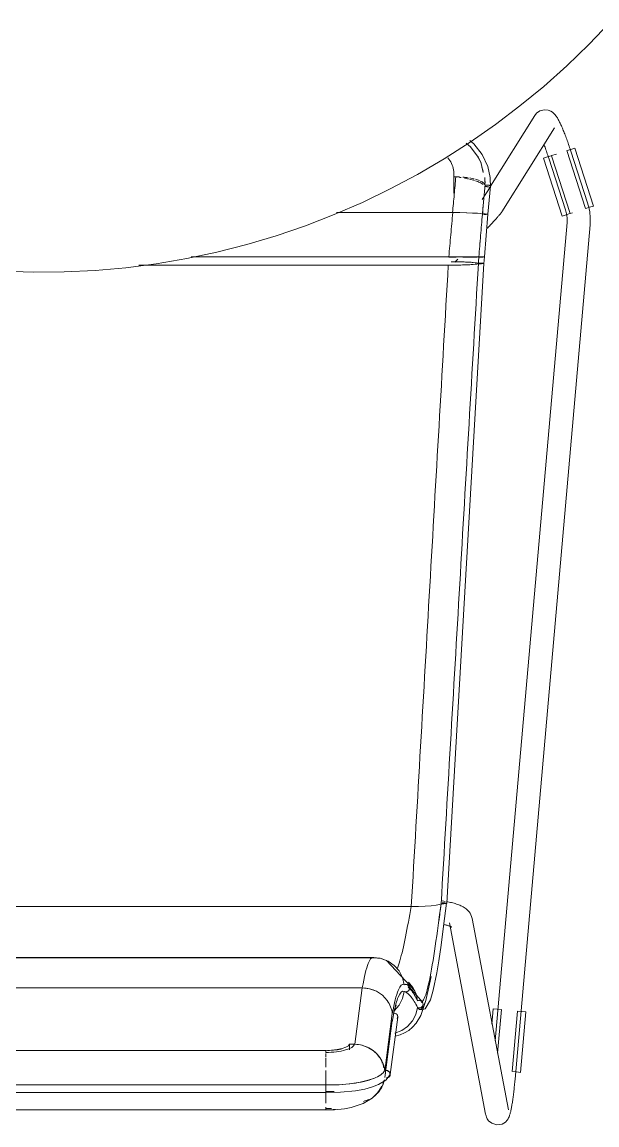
# Model space of a CAD drawing. Header units: millimetres. Extents: x 155927 to 326028, y -36033 to 97293.
# Drawn here: x 220565 to 220863, y 11463 to 12035 of the extents above; entities that cross this region are included whole.
import ezdxf

# ---------------------------------------------------------------- set-up
doc = ezdxf.new("R2010")
doc.units = ezdxf.units.MM
doc.header["$MEASUREMENT"] = 0
doc.layers.add('I-FURN', color=8, linetype='CONTINUOUS', lineweight=9)

msp = doc.modelspace()

# ---------------------------------------------------------------- linework, layer by layer
at = {"layer": 'I-FURN'}
for p, q in [((220859.2, 12023.39), (220870.24, 12034.97)), ((220847.7, 12012.26), (220859.2, 12023.39)), ((220835.77, 12001.61), (220847.7, 12012.26)), ((220823.42, 11991.43), (220835.77, 12001.61)), ((220810.68, 11981.76), (220823.42, 11991.43)), ((220831.17, 11986.53), (220808.14, 11949.76)), ((220832.07, 11987.65), (220831.17, 11986.53)), ((220832.07, 11987.65), (220833.8, 11988.88)), ((220833.8, 11988.88), (220836.03, 11989.46)), ((220836.03, 11989.46), (220838, 11989.29)), ((220838, 11989.29), (220839.38, 11988.77)), ((220839.38, 11988.77), (220840.29, 11988.2)), ((220840.29, 11988.2), (220840.92, 11987.68)), ((220840.92, 11987.68), (220841.39, 11987.22)), ((220841.39, 11987.22), (220841.76, 11986.79)), ((220841.76, 11986.79), (220842.07, 11986.39)), ((220842.07, 11986.39), (220842.35, 11986)), ((220842.35, 11986), (220842.6, 11985.61)), ((220842.6, 11985.61), (220842.84, 11985.22)), ((220797.56, 11972.6), (220810.68, 11981.76)), ((220814.04, 11936.57), (220841.34, 11980.16)), ((220842.84, 11985.22), (220843.08, 11984.82)), ((220843.08, 11984.82), (220843.31, 11984.41)), ((220843.31, 11984.41), (220843.54, 11983.98)), ((220843.54, 11983.98), (220843.77, 11983.54)), ((220843.77, 11983.54), (220844, 11983.09)), ((220844, 11983.09), (220844.23, 11982.61)), ((220844.23, 11982.61), (220844.46, 11982.12)), ((220844.46, 11982.12), (220844.7, 11981.61)), ((220844.7, 11981.61), (220844.93, 11981.08)), ((220844.93, 11981.08), (220845.17, 11980.54)), ((220845.17, 11980.54), (220845.42, 11979.98)), ((220845.42, 11979.98), (220845.66, 11979.4)), ((220845.66, 11979.4), (220845.91, 11978.8)), ((220845.91, 11978.8), (220846.16, 11978.19)), ((220846.16, 11978.19), (220846.41, 11977.57)), ((220846.41, 11977.57), (220846.66, 11976.93)), ((220846.66, 11976.93), (220846.91, 11976.27)), ((220846.91, 11976.27), (220847.17, 11975.61)), ((220847.17, 11975.61), (220847.42, 11974.93)), ((220847.42, 11974.93), (220847.68, 11974.24)), ((220847.68, 11974.24), (220847.93, 11973.54)), ((220784.08, 11963.98), (220797.56, 11972.6)), ((220795.47, 11972.15), (220797.81, 11970.19)), ((220797.49, 11973.5), (220799.55, 11971.86)), ((220797.81, 11970.19), (220801.31, 11965.62)), ((220799.55, 11971.86), (220803.88, 11966.33)), ((220835.98, 11971.27), (220836.21, 11970.65)), ((220836.21, 11970.65), (220836.45, 11970.01)), ((220836.45, 11970.01), (220836.68, 11969.37)), ((220836.68, 11969.37), (220836.92, 11968.71)), ((220836.92, 11968.71), (220837.15, 11968.04)), ((220847.93, 11973.54), (220848.19, 11972.84)), ((220847.93, 11968.29), (220849.9, 11968.93)), ((220848.19, 11972.84), (220848.44, 11972.12)), ((220848.44, 11972.12), (220848.69, 11971.4)), ((220848.69, 11971.4), (220848.94, 11970.67)), ((220848.94, 11970.67), (220849.19, 11969.94)), ((220849.19, 11969.94), (220849.44, 11969.2)), ((220849.44, 11969.2), (220849.68, 11968.46)), ((220849.68, 11968.46), (220849.83, 11968.01)), ((220849.9, 11968.93), (220851.86, 11969.56)), ((220851.86, 11969.56), (220861.54, 11939.55)), ((220770.27, 11955.9), (220784.08, 11963.98)), ((220801.31, 11965.62), (220803.22, 11961.93)), ((220803.88, 11966.33), (220806.79, 11960.01)), ((220835.7, 11964.35), (220837.65, 11964.98)), ((220835.7, 11964.35), (220845.39, 11934.34)), ((220837.15, 11968.04), (220837.39, 11967.37)), ((220837.39, 11967.37), (220837.62, 11966.69)), ((220837.62, 11966.69), (220837.85, 11966.01)), ((220837.65, 11964.98), (220839.62, 11965.61)), ((220837.85, 11966.01), (220838.08, 11965.32)), ((220838.08, 11965.32), (220838.31, 11964.63)), ((220838.31, 11964.63), (220838.42, 11964.3)), ((220838.42, 11964.3), (220847.13, 11937.49)), ((220849.43, 11935.64), (220839.74, 11965.65)), ((220842.32, 11966.48), (220839.84, 11965.68)), ((220847.81, 11968.26), (220857.5, 11938.25)), ((220858.54, 11941.19), (220849.83, 11968.01)), ((220806.79, 11960.01), (220808, 11954.37)), ((220756.15, 11948.39), (220770.27, 11955.9)), ((220789.09, 11954.69), (220790.14, 11954.69)), ((220789.15, 11946.18), (220789.15, 11955.93)), ((220808, 11954.37), (220808.09, 11948.91)), ((220741.74, 11941.44), (220756.15, 11948.39)), ((220807.91, 11949.39), (220803.87, 11942.95)), ((220806.79, 11935.31), (220808.21, 11949.8)), ((220727.06, 11935.07), (220741.74, 11941.44)), ((220858.56, 11941.15), (220858.54, 11941.19)), ((220858.89, 11940.05), (220858.56, 11941.15)), ((220859.17, 11938.95), (220858.89, 11940.05)), ((220712.14, 11929.3), (220727.06, 11935.07)), ((220788.44, 11936.14), (220728.32, 11936.14)), ((220728.32, 11936.14), (220788.44, 11936.14)), ((220792.2, 11936.11), (220788.44, 11936.14)), ((220788.56, 11936.14), (220792.29, 11936.11)), ((220792.29, 11936.11), (220795.74, 11936.04)), ((220795.73, 11936.04), (220792.3, 11936.11)), ((220798.83, 11935.92), (220795.73, 11936.04)), ((220795.8, 11936.04), (220798.84, 11935.92)), ((220801.31, 11935.77), (220798.83, 11935.92)), ((220798.87, 11935.92), (220801.31, 11935.77)), ((220803.05, 11935.59), (220801.31, 11935.77)), ((220801.33, 11935.77), (220803.05, 11935.59)), ((220803.05, 11935.59), (220803.93, 11935.4)), ((220803.94, 11935.4), (220803.05, 11935.59)), ((220803.93, 11935.4), (220804.4, 11935.41)), ((220804.41, 11935.41), (220803.94, 11935.4)), ((220803.95, 11935.21), (220804.42, 11935.21)), ((220804.42, 11935.21), (220803.95, 11935.21)), ((220804.4, 11935.41), (220804.9, 11935.41)), ((220804.91, 11935.41), (220804.41, 11935.41)), ((220804.9, 11935.41), (220805.39, 11935.41)), ((220805.4, 11935.41), (220804.91, 11935.41)), ((220804.92, 11935.2), (220805.41, 11935.21)), ((220805.41, 11935.21), (220804.92, 11935.2)), ((220804.96, 11913.11), (220806.78, 11935.31)), ((220805.39, 11935.41), (220805.85, 11935.4)), ((220805.85, 11935.4), (220805.4, 11935.41)), ((220805.41, 11935.21), (220805.86, 11935.22)), ((220805.86, 11935.22), (220805.41, 11935.21)), ((220806.23, 11935.38), (220805.85, 11935.4)), ((220805.85, 11935.4), (220806.23, 11935.38)), ((220805.86, 11935.22), (220806.24, 11935.24)), ((220806.24, 11935.24), (220805.86, 11935.22)), ((220806.53, 11935.36), (220806.23, 11935.38)), ((220806.23, 11935.38), (220806.53, 11935.36)), ((220806.24, 11935.24), (220806.54, 11935.26)), ((220806.53, 11935.26), (220806.24, 11935.24)), ((220806.72, 11935.33), (220806.53, 11935.36)), ((220806.72, 11935.28), (220806.53, 11935.26)), ((220806.54, 11935.26), (220806.72, 11935.28)), ((220806.72, 11935.33), (220806.78, 11935.31)), ((220806.79, 11935.31), (220806.72, 11935.33)), ((220806.72, 11935.28), (220806.79, 11935.31)), ((220806.78, 11935.31), (220806.72, 11935.28)), ((220812.03, 11934.05), (220811.78, 11933.75)), ((220812.28, 11934.33), (220812.03, 11934.05)), ((220812.51, 11934.6), (220812.28, 11934.33)), ((220812.72, 11934.85), (220812.51, 11934.6)), ((220812.92, 11935.09), (220812.72, 11934.85)), ((220813.11, 11935.32), (220812.92, 11935.09)), ((220813.29, 11935.54), (220813.11, 11935.32)), ((220813.47, 11935.76), (220813.29, 11935.54)), ((220813.64, 11935.99), (220813.47, 11935.76)), ((220813.82, 11936.25), (220813.64, 11935.99)), ((220814.04, 11936.57), (220813.82, 11936.25)), ((220847.34, 11934.97), (220845.39, 11934.34)), ((220847.13, 11937.49), (220847.32, 11936.85)), ((220847.32, 11936.85), (220847.49, 11936.21)), ((220849.31, 11935.61), (220847.34, 11934.97)), ((220847.49, 11936.21), (220847.63, 11935.56)), ((220847.63, 11935.56), (220847.74, 11934.91)), ((220847.74, 11934.91), (220847.83, 11934.26)), ((220847.83, 11934.26), (220847.9, 11933.6)), ((220850.69, 11936.05), (220849.53, 11935.68)), ((220859.59, 11938.92), (220857.62, 11938.29)), ((220859.41, 11937.83), (220859.17, 11938.95)), ((220859.61, 11936.7), (220859.41, 11937.83)), ((220861.54, 11939.55), (220859.59, 11938.92)), ((220859.76, 11935.57), (220859.61, 11936.7)), ((220859.87, 11934.43), (220859.76, 11935.57)), ((220859.93, 11933.29), (220859.87, 11934.43)), ((220697, 11924.13), (220712.14, 11929.3)), ((220806.76, 11928.27), (220806.32, 11927.8)), ((220807.19, 11928.73), (220806.76, 11928.27)), ((220807.61, 11929.18), (220807.19, 11928.73)), ((220808.03, 11929.63), (220807.61, 11929.18)), ((220808.43, 11930.06), (220808.03, 11929.63)), ((220808.82, 11930.49), (220808.43, 11930.06)), ((220809.2, 11930.9), (220808.82, 11930.49)), ((220809.57, 11931.3), (220809.2, 11930.9)), ((220809.93, 11931.69), (220809.57, 11931.3)), ((220810.27, 11932.07), (220809.93, 11931.69)), ((220810.6, 11932.44), (220810.27, 11932.07)), ((220847.88, 11930.92), (220810.58, 11506.42)), ((220810.91, 11932.79), (220810.6, 11932.44)), ((220811.22, 11933.12), (220810.91, 11932.79)), ((220811.5, 11933.45), (220811.22, 11933.12)), ((220811.78, 11933.75), (220811.5, 11933.45)), ((220820.88, 11486.55), (220859.83, 11929.87)), ((220847.92, 11931.61), (220847.88, 11930.95)), ((220847.88, 11930.95), (220847.88, 11930.92)), ((220847.9, 11933.6), (220847.93, 11932.94)), ((220847.94, 11932.27), (220847.92, 11931.61)), ((220847.93, 11932.94), (220847.94, 11932.27)), ((220859.83, 11929.87), (220859.91, 11931.01)), ((220859.91, 11931.01), (220859.94, 11932.15)), ((220859.94, 11932.15), (220859.93, 11933.29)), ((220681.67, 11919.56), (220697, 11924.13)), ((220666.16, 11915.62), (220681.67, 11919.56)), ((220634.74, 11909.6), (220650.51, 11912.3)), ((220650.51, 11912.3), (220666.16, 11915.62)), ((220652.76, 11913.17), (220786.5, 11913.17)), ((220786.5, 11913.17), (220652.76, 11913.17)), ((220786.5, 11913.17), (220790.28, 11913.17)), ((220790.28, 11913.17), (220786.5, 11913.17)), ((220790.29, 11913.04), (220786.51, 11913.04)), ((220786.51, 11913.04), (220790.29, 11913.04)), ((220789.72, 11910.49), (220791.19, 11912.02)), ((220790.28, 11913.17), (220793.85, 11913.16)), ((220793.85, 11913.16), (220790.28, 11913.17)), ((220796.97, 11913.06), (220793.84, 11913.05)), ((220793.85, 11913.16), (220796.98, 11913.15)), ((220796.98, 11913.15), (220793.85, 11913.16)), ((220793.85, 11913.05), (220796.97, 11913.06)), ((220799.46, 11913.07), (220796.97, 11913.06)), ((220796.97, 11913.06), (220799.47, 11913.07)), ((220799.49, 11913.14), (220796.98, 11913.15)), ((220796.99, 11913.15), (220799.48, 11913.14)), ((220801.22, 11913.08), (220799.46, 11913.07)), ((220799.47, 11913.07), (220801.22, 11913.08)), ((220799.49, 11913.14), (220801.23, 11913.13)), ((220801.24, 11913.13), (220799.49, 11913.14)), ((220801.23, 11913.13), (220802.12, 11913.11)), ((220802.12, 11913.11), (220801.24, 11913.13)), ((220802.58, 11913.1), (220802.11, 11913.1)), ((220802.12, 11913.11), (220802.59, 11913.11)), ((220802.59, 11913.11), (220802.12, 11913.11)), ((220802.12, 11913.1), (220802.59, 11913.1)), ((220803.08, 11913.1), (220802.58, 11913.1)), ((220802.59, 11913.11), (220803.09, 11913.11)), ((220803.09, 11913.11), (220802.59, 11913.11)), ((220802.59, 11913.1), (220803.08, 11913.1)), ((220803.57, 11913.1), (220803.08, 11913.1)), ((220803.08, 11913.1), (220803.57, 11913.1)), ((220803.09, 11913.11), (220803.58, 11913.11)), ((220803.58, 11913.11), (220803.09, 11913.11)), ((220804.02, 11913.1), (220803.57, 11913.1)), ((220803.57, 11913.1), (220804.03, 11913.1)), ((220803.58, 11913.11), (220804.03, 11913.11)), ((220804.03, 11913.11), (220803.58, 11913.11)), ((220804.41, 11913.1), (220804.02, 11913.1)), ((220804.03, 11913.11), (220804.41, 11913.11)), ((220804.41, 11913.11), (220804.03, 11913.11)), ((220804.03, 11913.1), (220804.41, 11913.1)), ((220804.41, 11913.11), (220804.7, 11913.11)), ((220804.71, 11913.11), (220804.41, 11913.11)), ((220804.96, 11913.11), (220804.69, 11909.75)), ((220804.89, 11913.11), (220804.96, 11913.11)), ((220804.96, 11913.11), (220804.89, 11913.1)), ((220804.89, 11913.1), (220804.96, 11913.11)), ((220804.96, 11913.11), (220804.89, 11913.11)), ((220554.97, 11905.67), (220570.96, 11905.18)), ((220586.96, 11905.33), (220602.94, 11906.11)), ((220602.94, 11906.11), (220618.87, 11907.54)), ((220618.87, 11907.54), (220634.74, 11909.6)), ((220625.66, 11908.85), (220786.23, 11908.85)), ((220786.23, 11908.85), (220625.66, 11908.85)), ((220785.4, 11577.84), (220804.68, 11909.75)), ((220786.23, 11908.85), (220790.02, 11908.88)), ((220790.02, 11910.61), (220787.77, 11910.64)), ((220793.57, 11910.54), (220790.02, 11910.61)), ((220790.02, 11908.88), (220793.58, 11908.96)), ((220796.69, 11910.41), (220793.57, 11910.54)), ((220793.58, 11908.96), (220796.71, 11909.08)), ((220799.19, 11910.25), (220796.69, 11910.41)), ((220796.71, 11909.08), (220799.21, 11909.24)), ((220800.94, 11910.06), (220799.19, 11910.25)), ((220799.21, 11909.24), (220800.96, 11909.44)), ((220801.84, 11909.85), (220800.94, 11910.06)), ((220800.96, 11909.44), (220801.85, 11909.65)), ((220802.31, 11909.86), (220801.84, 11909.85)), ((220801.85, 11909.65), (220802.32, 11909.64)), ((220802.81, 11909.86), (220802.31, 11909.86)), ((220802.32, 11909.64), (220802.82, 11909.64)), ((220803.3, 11909.85), (220802.81, 11909.86)), ((220802.82, 11909.64), (220803.31, 11909.64)), ((220803.75, 11909.84), (220803.3, 11909.85)), ((220803.31, 11909.64), (220803.76, 11909.65)), ((220804.13, 11909.82), (220803.75, 11909.84)), ((220803.76, 11909.65), (220804.14, 11909.67)), ((220804.43, 11909.8), (220804.13, 11909.82)), ((220804.14, 11909.67), (220804.43, 11909.69)), ((220804.62, 11909.78), (220804.43, 11909.8)), ((220804.43, 11909.69), (220804.62, 11909.72)), ((220804.68, 11909.75), (220804.62, 11909.78)), ((220804.62, 11909.72), (220804.68, 11909.75)), ((220570.96, 11905.18), (220586.96, 11905.33)), ((220383.58, 11576.12), (220766.98, 11576.12)), ((220767.06, 11576.12), (220383.58, 11576.12)), ((220766.98, 11576.12), (220770.75, 11576.18)), ((220770.75, 11576.18), (220767.06, 11576.12)), ((220770.75, 11576.18), (220774.28, 11576.33)), ((220774.29, 11576.33), (220770.81, 11576.18)), ((220774.28, 11576.33), (220777.39, 11576.57)), ((220777.39, 11576.57), (220774.33, 11576.33)), ((220777.39, 11576.57), (220779.88, 11576.88)), ((220779.88, 11576.88), (220777.42, 11576.57)), ((220779.88, 11576.88), (220781.63, 11577.25)), ((220781.63, 11577.25), (220779.89, 11576.88)), ((220782.53, 11577.65), (220781.63, 11577.25)), ((220781.63, 11577.25), (220782.53, 11577.65)), ((220782.53, 11577.65), (220783, 11577.63)), ((220783, 11577.63), (220782.53, 11577.65)), ((220783, 11577.63), (220783.5, 11577.63)), ((220783.5, 11577.63), (220783, 11577.63)), ((220783.54, 11578.05), (220783.04, 11578.05)), ((220783.04, 11578.05), (220783.54, 11578.05)), ((220783.87, 11578.97), (220783.15, 11579.07)), ((220783.5, 11577.63), (220783.99, 11577.64)), ((220783.99, 11577.64), (220783.5, 11577.63)), ((220784.03, 11578.04), (220783.54, 11578.05)), ((220783.54, 11578.05), (220784.03, 11578.04)), ((220785.39, 11577.84), (220783.84, 11565.98)), ((220784.59, 11578.86), (220783.87, 11578.97)), ((220783.99, 11577.64), (220784.44, 11577.66)), ((220784.45, 11577.66), (220783.99, 11577.64)), ((220784.48, 11578.02), (220784.03, 11578.04)), ((220784.03, 11578.04), (220784.48, 11578.02)), ((220784.44, 11577.66), (220784.83, 11577.69)), ((220784.83, 11577.69), (220784.45, 11577.66)), ((220784.86, 11577.99), (220784.48, 11578.02)), ((220784.48, 11578.02), (220784.86, 11577.99)), ((220784.83, 11577.69), (220785.13, 11577.73)), ((220785.13, 11577.73), (220784.83, 11577.69)), ((220785.15, 11577.94), (220784.86, 11577.99)), ((220784.86, 11577.99), (220785.15, 11577.94)), ((220785.13, 11577.73), (220785.32, 11577.78)), ((220785.33, 11577.78), (220785.13, 11577.73)), ((220785.33, 11577.89), (220785.15, 11577.94)), ((220785.15, 11577.94), (220785.34, 11577.89)), ((220785.99, 11578.62), (220785.29, 11578.75)), ((220785.32, 11577.78), (220785.39, 11577.84)), ((220785.39, 11577.84), (220785.33, 11577.89)), ((220785.4, 11577.84), (220785.33, 11577.78)), ((220785.34, 11577.89), (220785.4, 11577.84)), ((220786.67, 11578.49), (220785.99, 11578.62)), ((220787.33, 11578.34), (220786.67, 11578.49)), ((220787.99, 11578.19), (220787.33, 11578.34)), ((220788.63, 11578.03), (220787.99, 11578.19)), ((220789.26, 11577.86), (220788.63, 11578.03)), ((220789.88, 11577.67), (220789.26, 11577.86)), ((220790.48, 11577.48), (220789.88, 11577.67)), ((220791.08, 11577.27), (220790.48, 11577.48)), ((220791.66, 11577.05), (220791.08, 11577.27)), ((220792.23, 11576.82), (220791.66, 11577.05)), ((220792.79, 11576.57), (220792.23, 11576.82)), ((220793.34, 11576.29), (220792.79, 11576.57)), ((220793.88, 11576), (220793.34, 11576.29)), ((220794.42, 11575.68), (220793.88, 11576)), ((220794.95, 11575.32), (220794.42, 11575.68)), ((220795.48, 11574.92), (220794.95, 11575.32)), ((220796.01, 11574.47), (220795.48, 11574.92)), ((220796.54, 11573.95), (220796.01, 11574.47)), ((220797.05, 11573.35), (220796.54, 11573.95)), ((220797.53, 11572.66), (220797.05, 11573.35)), ((220797.97, 11571.87), (220797.53, 11572.66)), ((220798.33, 11570.98), (220797.97, 11571.87)), ((220798.59, 11569.99), (220798.33, 11570.98)), ((220817.4, 11470.7), (220798.59, 11569.99)), ((220783.84, 11565.98), (220782.49, 11556.05)), ((220784.25, 11566.73), (220783.76, 11566.83)), ((220784.72, 11566.63), (220784.25, 11566.73)), ((220785.16, 11566.53), (220784.72, 11566.63)), ((220785.59, 11566.42), (220785.16, 11566.53)), ((220785.98, 11566.31), (220785.59, 11566.42)), ((220786.35, 11566.21), (220785.98, 11566.31)), ((220786.68, 11566.1), (220786.35, 11566.21)), ((220786.99, 11565.99), (220786.68, 11566.1)), ((220786.8, 11567.76), (220805.61, 11468.47)), ((220787.25, 11565.89), (220786.99, 11565.99)), ((220787.49, 11565.8), (220787.25, 11565.89)), ((220787.68, 11565.71), (220787.49, 11565.8)), ((220787.83, 11565.63), (220787.68, 11565.71)), ((220787.92, 11565.59), (220787.83, 11565.63)), ((220787.99, 11565.54), (220787.92, 11565.59)), ((220788.02, 11565.53), (220787.99, 11565.54)), ((220782.49, 11556.05), (220781.3, 11548.03)), ((220402.89, 11549.62), (220747.67, 11549.62)), ((220747.67, 11549.62), (220402.89, 11549.62)), ((220747.13, 11549.77), (220442.33, 11549.77)), ((220750.88, 11549.33), (220747.13, 11549.77)), ((220747.67, 11549.62), (220751.46, 11549.14)), ((220751.46, 11549.15), (220747.67, 11549.62)), ((220755.35, 11547.6), (220750.88, 11549.33)), ((220755.03, 11547.78), (220751.46, 11549.15)), ((220751.46, 11549.14), (220755.03, 11547.77)), ((220754.25, 11548.2), (220752.32, 11548.9)), ((220768.85, 11532.5), (220754.25, 11548.2)), ((220758.17, 11545.61), (220755.03, 11547.78)), ((220755.03, 11547.77), (220758.17, 11545.6)), ((220760.68, 11542.74), (220758.17, 11545.61)), ((220758.17, 11545.6), (220760.67, 11542.73)), ((220781.3, 11548.03), (220780.27, 11541.72)), ((220760.67, 11542.73), (220762.43, 11539.34)), ((220762.43, 11539.34), (220760.68, 11542.74)), ((220763.32, 11535.63), (220762.43, 11539.34)), ((220776.55, 11535.86), (220777.29, 11539.92)), ((220780.27, 11541.72), (220778.47, 11532.7)), ((220408.92, 11534.02), (220741.64, 11534.02)), ((220741.64, 11534.02), (220408.92, 11534.02)), ((220741.64, 11534.02), (220737.78, 11504.74)), ((220745.41, 11533.54), (220741.64, 11534.02)), ((220748.95, 11532.23), (220745.41, 11533.54)), ((220765.14, 11535.6), (220762.26, 11535.64)), ((220763.32, 11535.63), (220763.79, 11535.79)), ((220763.79, 11535.79), (220763.32, 11535.63)), ((220763.79, 11535.79), (220764.29, 11535.83)), ((220764.29, 11535.83), (220763.79, 11535.79)), ((220764.29, 11535.83), (220764.78, 11535.74)), ((220764.78, 11535.75), (220764.29, 11535.83)), ((220765.23, 11535.54), (220764.78, 11535.75)), ((220764.78, 11535.74), (220765.23, 11535.54)), ((220772.96, 11526.31), (220764.84, 11535.73)), ((220765.23, 11535.54), (220765.61, 11535.23)), ((220765.62, 11535.23), (220765.23, 11535.54)), ((220765.51, 11537.01), (220767.9, 11534.17)), ((220767.91, 11534.18), (220765.51, 11537.01)), ((220765.61, 11535.23), (220765.91, 11534.83)), ((220765.91, 11534.83), (220765.62, 11535.23)), ((220765.91, 11534.83), (220766.1, 11534.36)), ((220766.1, 11534.37), (220765.91, 11534.83)), ((220766.17, 11533.87), (220766.1, 11534.37)), ((220766.1, 11534.36), (220766.16, 11533.87)), ((220766.16, 11533.87), (220766.1, 11533.38)), ((220766.1, 11533.38), (220766.17, 11533.87)), ((220767.9, 11534.17), (220769.54, 11530.85)), ((220769.55, 11530.85), (220767.91, 11534.18)), ((220774.66, 11527.34), (220776.55, 11535.86)), ((220752.07, 11530.15), (220748.95, 11532.23)), ((220754.55, 11527.41), (220752.07, 11530.15)), ((220760.68, 11525.01), (220762.43, 11528.41)), ((220762.43, 11528.41), (220763.32, 11532.12)), ((220763.79, 11531.96), (220763.32, 11532.12)), ((220763.32, 11532.12), (220763.79, 11531.96)), ((220764, 11531.84), (220763.57, 11532.02)), ((220764.29, 11531.92), (220763.79, 11531.96)), ((220763.79, 11531.96), (220764.29, 11531.92)), ((220764.78, 11532.01), (220764.29, 11531.92)), ((220764.29, 11531.92), (220764.78, 11532)), ((220765.23, 11532.21), (220764.78, 11532.01)), ((220764.78, 11532), (220765.23, 11532.2)), ((220765.61, 11532.52), (220765.23, 11532.21)), ((220765.23, 11532.2), (220765.62, 11532.52)), ((220765.91, 11532.92), (220765.61, 11532.52)), ((220765.62, 11532.52), (220765.91, 11532.92)), ((220766.1, 11533.38), (220765.91, 11532.92)), ((220765.91, 11532.92), (220766.1, 11533.38)), ((220769.54, 11530.85), (220770.33, 11527.24)), ((220770.33, 11527.24), (220769.55, 11530.85)), ((220778.47, 11532.7), (220777.06, 11527.7)), ((220758.41, 11522.61), (220757.04, 11516.32)), ((220758.17, 11522.14), (220760.68, 11525.01)), ((220759.17, 11525.04), (220758.41, 11522.61)), ((220769.38, 11520.12), (220770.28, 11523.75)), ((220770.28, 11523.75), (220770.13, 11522.8)), ((220770.75, 11523.59), (220770.28, 11523.75)), ((220770.28, 11523.75), (220770.75, 11523.59)), ((220770.33, 11527.24), (220770.81, 11527.39)), ((220770.81, 11527.39), (220770.33, 11527.24)), ((220771.25, 11523.55), (220770.75, 11523.59)), ((220770.75, 11523.59), (220771.25, 11523.54)), ((220770.81, 11527.39), (220771.31, 11527.42)), ((220771.31, 11527.42), (220770.81, 11527.39)), ((220772.1, 11522.53), (220771.19, 11522.83)), ((220771.74, 11523.62), (220771.25, 11523.55)), ((220771.25, 11523.54), (220771.75, 11523.62)), ((220771.31, 11527.42), (220771.8, 11527.33)), ((220771.8, 11527.33), (220771.31, 11527.42)), ((220772.2, 11523.82), (220771.74, 11523.62)), ((220771.75, 11523.62), (220772.2, 11523.81)), ((220771.8, 11527.33), (220772.25, 11527.12)), ((220772.25, 11527.12), (220771.8, 11527.33)), ((220771.99, 11519.71), (220774.66, 11527.34)), ((220774.29, 11523.07), (220772.1, 11522.53)), ((220772.59, 11524.12), (220772.2, 11523.82)), ((220772.2, 11523.81), (220772.59, 11524.12)), ((220772.25, 11527.12), (220772.62, 11526.8)), ((220772.63, 11526.8), (220772.25, 11527.12)), ((220772.89, 11524.52), (220772.59, 11524.12)), ((220772.59, 11524.12), (220772.89, 11524.52)), ((220772.62, 11526.8), (220772.91, 11526.4)), ((220772.92, 11526.4), (220772.63, 11526.8)), ((220772.81, 11526.58), (220772.93, 11526.37)), ((220773.08, 11524.97), (220772.89, 11524.52)), ((220772.89, 11524.52), (220773.09, 11524.97)), ((220772.91, 11526.4), (220773.1, 11525.94)), ((220773.1, 11525.94), (220772.92, 11526.4)), ((220773.15, 11525.45), (220773.08, 11524.97)), ((220773.09, 11524.97), (220773.16, 11525.45)), ((220773.1, 11525.94), (220773.15, 11525.45)), ((220773.16, 11525.45), (220773.1, 11525.94)), ((220777.06, 11527.7), (220774.29, 11523.07)), ((220809.55, 11523.05), (220808.85, 11515.16)), ((220809.55, 11523.05), (220811.59, 11522.87)), ((220811.59, 11522.87), (220813.65, 11522.69)), ((220811.79, 11500.08), (220813.78, 11522.68)), ((220757.16, 11517.1), (220753.32, 11487.4)), ((220757.18, 11520.64), (220753.34, 11490.94)), ((220760.01, 11518.74), (220756.16, 11488.96)), ((220758.15, 11520.84), (220757.65, 11520.8)), ((220758.64, 11520.76), (220758.15, 11520.84)), ((220759.09, 11520.57), (220758.64, 11520.76)), ((220759.48, 11520.26), (220759.09, 11520.57)), ((220759.77, 11519.88), (220759.48, 11520.26)), ((220759.96, 11519.44), (220759.77, 11519.88)), ((220759.77, 11518.06), (220759.96, 11518.5)), ((220760.03, 11518.97), (220759.96, 11519.44)), ((220759.96, 11518.5), (220760.03, 11518.97)), ((220765.16, 11513.98), (220767.64, 11516.8)), ((220767.64, 11516.8), (220769.38, 11520.12)), ((220769.49, 11515.6), (220771.99, 11519.71)), ((220822.22, 11521.94), (220819.46, 11490.53)), ((220822.35, 11521.93), (220824.41, 11521.75)), ((220826.46, 11521.57), (220823.7, 11490.16)), ((220824.41, 11521.75), (220826.46, 11521.57)), ((220758.56, 11510.4), (220762.07, 11511.8)), ((220762.07, 11511.8), (220765.16, 11513.98)), ((220763.57, 11510.57), (220765.77, 11511.95)), ((220765.77, 11511.95), (220767.75, 11513.63)), ((220767.75, 11513.63), (220769.49, 11515.6)), ((220758.7, 11508.89), (220761.21, 11509.55)), ((220761.21, 11509.55), (220763.57, 11510.57)), ((220722.71, 11501.55), (220427.85, 11501.55)), ((220427.85, 11501.49), (220722.71, 11501.49)), ((220725.74, 11501.66), (220722.71, 11501.55)), ((220722.71, 11499.97), (220722.71, 11498.23)), ((220728.59, 11501.98), (220725.74, 11501.66)), ((220731.09, 11502.49), (220728.59, 11501.98)), ((220733.07, 11503.16), (220731.09, 11502.49)), ((220734.42, 11503.95), (220733.07, 11503.16)), ((220735.06, 11504.81), (220734.42, 11503.95)), ((220735.06, 11501.8), (220735.06, 11504.81)), ((220737.78, 11504.74), (220735.06, 11504.81)), ((220722.71, 11497.64), (220722.71, 11495.18)), ((220722.71, 11494.94), (220722.71, 11495.14)), ((220722.71, 11494.95), (220722.71, 11492.82)), ((220722.71, 11491.19), (220722.71, 11487.63)), ((220754.09, 11493.37), (220753.47, 11488.59)), ((220755.8, 11488.46), (220753.91, 11486.08)), ((220821.65, 11490.34), (220819.59, 11490.52)), ((220823.7, 11490.16), (220821.65, 11490.34)), ((220722.71, 11483.65), (220427.85, 11483.65)), ((220722.71, 11483.62), (220722.71, 11487.44)), ((220722.71, 11487.44), (220722.71, 11483.62)), ((220722.71, 11483.65), (220729.12, 11483.74)), ((220722.71, 11483.65), (220722.71, 11479.69)), ((220722.71, 11483.54), (220722.71, 11483.65)), ((220722.71, 11483.32), (220722.71, 11483.54)), ((220722.71, 11482.99), (220722.71, 11483.32)), ((220722.71, 11482.57), (220722.71, 11482.99)), ((220722.71, 11482.1), (220722.71, 11482.57)), ((220722.71, 11481.6), (220722.71, 11482.1)), ((220729.12, 11483.74), (220735.1, 11484.22)), ((220735.1, 11484.22), (220740.54, 11485.05)), ((220740.54, 11485.05), (220744.04, 11485.85)), ((220746.91, 11482.58), (220742.87, 11481.5)), ((220744.04, 11485.85), (220746.86, 11486.73)), ((220746.86, 11486.73), (220747.38, 11486.92)), ((220750.08, 11483.78), (220746.91, 11482.58)), ((220753.91, 11486.08), (220750.08, 11483.78)), ((220751.78, 11482.97), (220750.44, 11480.7)), ((220820.43, 11481.93), (220820.51, 11482.66)), ((220820.51, 11482.66), (220820.58, 11483.4)), ((220820.58, 11483.4), (220820.66, 11484.14)), ((220820.66, 11484.14), (220820.73, 11484.89)), ((220820.73, 11484.89), (220820.8, 11485.64)), ((220820.8, 11485.64), (220820.87, 11486.39)), ((220820.87, 11486.39), (220820.88, 11486.55)), ((220427.85, 11479.69), (220722.71, 11479.69)), ((220722.71, 11481.1), (220722.71, 11481.6)), ((220722.71, 11480.65), (220722.71, 11481.1)), ((220722.71, 11480.26), (220722.71, 11480.65)), ((220722.71, 11479.96), (220722.71, 11480.26)), ((220722.71, 11479.76), (220722.71, 11479.96)), ((220722.71, 11476.91), (220722.71, 11479.93)), ((220722.71, 11479.93), (220722.71, 11476.92)), ((220730.27, 11479.84), (220722.71, 11479.69)), ((220722.71, 11479.69), (220722.71, 11479.76)), ((220722.71, 11476.75), (220722.71, 11474.17)), ((220738.15, 11480.64), (220730.27, 11479.84)), ((220742.87, 11481.5), (220738.15, 11480.64)), ((220746.8, 11476.8), (220742.08, 11473.93)), ((220748.77, 11478.63), (220746.8, 11476.8)), ((220750.44, 11480.7), (220748.77, 11478.63)), ((220819.66, 11475.76), (220819.75, 11476.4)), ((220819.75, 11476.4), (220819.84, 11477.05)), ((220819.84, 11477.05), (220819.93, 11477.71)), ((220819.93, 11477.71), (220820.02, 11478.39)), ((220820.02, 11478.39), (220820.1, 11479.07)), ((220820.1, 11479.07), (220820.19, 11479.77)), ((220820.19, 11479.77), (220820.27, 11480.48)), ((220820.27, 11480.48), (220820.35, 11481.2)), ((220820.35, 11481.2), (220820.43, 11481.93)), ((220427.85, 11470.65), (220722.71, 11470.65)), ((220722.71, 11472.14), (220722.71, 11470.67)), ((220722.71, 11470.65), (220722.71, 11470.82)), ((220727.22, 11470.73), (220722.71, 11470.65)), ((220732.43, 11471.25), (220727.22, 11470.73)), ((220735.93, 11471.9), (220732.43, 11471.25)), ((220742.08, 11473.93), (220735.93, 11471.9)), ((220818.73, 11470.35), (220818.83, 11470.81)), ((220818.83, 11470.81), (220818.92, 11471.29)), ((220818.92, 11471.29), (220819.02, 11471.79)), ((220819.02, 11471.79), (220819.11, 11472.3)), ((220819.11, 11472.3), (220819.2, 11472.83)), ((220819.2, 11472.83), (220819.3, 11473.39)), ((220819.3, 11473.39), (220819.39, 11473.95)), ((220819.39, 11473.95), (220819.48, 11474.54)), ((220819.48, 11474.54), (220819.57, 11475.14)), ((220819.57, 11475.14), (220819.66, 11475.76)), ((220805.7, 11468.05), (220805.61, 11468.47)), ((220805.84, 11467.53), (220805.7, 11468.05)), ((220806.05, 11466.91), (220805.84, 11467.53)), ((220806.42, 11466.11), (220806.05, 11466.91)), ((220807.17, 11465.03), (220806.42, 11466.11)), ((220808.75, 11463.71), (220807.17, 11465.03)), ((220815.91, 11464.4), (220816.77, 11465.31)), ((220816.77, 11465.31), (220817.25, 11466.01)), ((220817.25, 11466.01), (220817.55, 11466.57)), ((220817.55, 11466.57), (220817.77, 11467.05)), ((220817.77, 11467.05), (220817.94, 11467.47)), ((220817.94, 11467.47), (220818.08, 11467.88)), ((220818.08, 11467.88), (220818.2, 11468.27)), ((220818.2, 11468.27), (220818.32, 11468.67)), ((220818.32, 11468.67), (220818.43, 11469.07)), ((220818.43, 11469.07), (220818.53, 11469.48)), ((220818.53, 11469.48), (220818.63, 11469.91)), ((220818.63, 11469.91), (220818.73, 11470.35)), ((220808.75, 11463.71), (220811.5, 11462.87)), ((220811.5, 11462.87), (220814.26, 11463.36)), ((220814.26, 11463.36), (220815.91, 11464.4))]:
    msp.add_line(p, q, dxfattribs=at)
for centre, major_axis, ratio, start_param, end_param in [((220741.51, 11518.95), (15.78, 0), 0.955139, 0.595876, 1.562553), ((220741.51, 11518.95), (15.78, 0), 0.955139, 0.354206, 0.595753), ((220741.51, 11518.95), (15.78, 0), 0.955139, 0.112537, 0.354036), ((220758.06, 11518.97), (1.96, 0), 0.955139, 5.775592, 8.064923), ((220722.71, 11486.4), (0, 15.75), 0.000004, 5.8107, 5.99294), ((220722.71, 11474.93), (12.4, 0), 0.287441, 4.712389, 4.950404)]:
    msp.add_ellipse(centre, major_axis=major_axis, ratio=ratio, start_param=start_param, end_param=end_param, dxfattribs=at)
for points, knots in [([(220785.98, 11964.58), (220786.75, 11963.68), (220788.68, 11960.68), (220789.31, 11957.08), (220789.09, 11954.69)], [0.5, 0.5, 0.5, 0.5, 0.6666667, 1, 1, 1, 1]), ([(220801.31, 11965.6), (220801.82, 11964.78), (220803.4, 11962.05), (220804, 11959.07), (220804.28, 11956.97)], [-0.4024189, -0.4024189, -0.4024189, -0.4024189, -0.3333333, -0.1789981, -0.1789981, -0.1789981, -0.1789981]), ([(220805.37, 11950.36), (220805.52, 11950.38), (220805.8, 11950.41), (220806.23, 11950.42), (220806.6, 11950.41), (220806.89, 11950.39), (220807.16, 11950.36), (220807.41, 11950.31), (220807.64, 11950.24), (220807.83, 11950.18), (220808.03, 11950.08), (220808.13, 11949.99), (220808.16, 11949.95)], [0, 0, 0, 0, 0.0555556, 0.1111111, 0.1666667, 0.1944444, 0.2222222, 0.2777778, 0.3055556, 0.3333333, 0.3888889, 0.4444444, 0.4444444, 0.4444444, 0.4444444]), ([(220801.85, 11909.65), (220801.57, 11909.5), (220800.19, 11909.29), (220796.83, 11909.07), (220793.66, 11908.95), (220790.06, 11908.87), (220787.51, 11908.85), (220786.23, 11908.85)], [-1, -1, -1, -1, -0.666667, -0.5, -0.333333, -0.166667, 0, 0, 0, 0]), ([(220787.77, 11910.64), (220789.8, 11910.62), (220793.02, 11910.57), (220796.81, 11910.42), (220800.16, 11910.2), (220801.55, 11909.99), (220801.84, 11909.85)], [-0.9335619, -0.9335619, -0.9335619, -0.9335619, -0.6666667, -0.5, -0.3333333, 0, 0, 0, 0]), ([(220804.69, 11909.75), (220804.69, 11909.73), (220804.55, 11909.7), (220804.16, 11909.67), (220803.77, 11909.65), (220803.32, 11909.64), (220802.82, 11909.64), (220802.32, 11909.64), (220802, 11909.64), (220801.85, 11909.65)], [-0.498493, -0.498493, -0.498493, -0.498493, -0.375, -0.3125, -0.25, -0.1875, -0.125, -0.0625, 0, 0, 0, 0]), ([(220766.98, 11576.12), (220766.01, 11570.73), (220764.06, 11559.95), (220761.63, 11549.24), (220760.17, 11545), (220759.68, 11543.85)], [0, 0, 0, 0, 0.25, 0.5, 0.625, 0.625, 0.625, 0.625]), ([(220772.16, 11526.36), (220772.57, 11526.55), (220773.99, 11528.15), (220776.43, 11536.45), (220779.48, 11554.89), (220781.51, 11570.1), (220782.53, 11577.65)], [0.1500588, 0.1500588, 0.1500588, 0.1500588, 0.25, 0.5, 0.75, 1, 1, 1, 1]), ([(220747.13, 11549.77), (220746.31, 11549.77), (220744.47, 11547.39), (220742.64, 11539.75), (220741.64, 11534.02)], [0.0892846, 0.0892846, 0.0892846, 0.0892846, 0.5, 1, 1, 1, 1]), ([(220765.45, 11534.37), (220765.91, 11533.97), (220767.54, 11532.3), (220769.16, 11529.65), (220770.33, 11527.24)], [0.303693, 0.303693, 0.303693, 0.303693, 0.5, 1, 1, 1, 1]), ([(220757.88, 11520.74), (220758.67, 11524.45), (220760.48, 11530.94), (220762.3, 11532.67), (220763.32, 11532.12)], [0.1122148, 0.1122148, 0.1122148, 0.1122148, 0.5, 1, 1, 1, 1]), ([(220764, 11531.84), (220764.94, 11531.37), (220767.03, 11529.58), (220769.12, 11526.15), (220770.28, 11523.75)], [0.0974621, 0.0974621, 0.0974621, 0.0974621, 0.5, 1, 1, 1, 1]), ([(220770.28, 11523.75), (220771.31, 11522.2), (220772.59, 11522.43), (220773.87, 11525.45), (220774.13, 11526.17)], [0, 0, 0, 0, 0.25, 0.3133981, 0.3133981, 0.3133981, 0.3133981]), ([(220741.31, 11504.19), (220742.54, 11503.87), (220746.06, 11502.44), (220749.37, 11499.97), (220750.5, 11497.82)], [-0.8333333, -0.8333333, -0.8333333, -0.8333333, -0.6666667, -0.3333333, -0.3333333, -0.3333333, -0.3333333]), ([(220754.1, 11491.12), (220754.02, 11491.12), (220753.77, 11491.09), (220753.52, 11491.02), (220753.34, 11490.94)], [0.90130431, 0.90130431, 0.90130431, 0.90130431, 0.93055556, 1, 1, 1, 1]), ([(220753.6, 11491.1), (220753.69, 11491.11), (220753.85, 11491.13), (220754.01, 11491.13), (220754.1, 11491.13)], [-0.9375, -0.9375, -0.9375, -0.9375, -0.90625, -0.87531295, -0.87531295, -0.87531295, -0.87531295]), ([(220754.1, 11487.37), (220754.13, 11487.36), (220754.3, 11487.35), (220754.56, 11487.37), (220754.85, 11487.44), (220755.12, 11487.54), (220755.43, 11487.72), (220755.75, 11488.01), (220755.99, 11488.37), (220756.12, 11488.72), (220756.17, 11489.03), (220756.17, 11489.3), (220756.14, 11489.57), (220756.07, 11489.82), (220755.95, 11490.07), (220755.76, 11490.38), (220755.44, 11490.71), (220755.04, 11490.94), (220754.69, 11491.06), (220754.43, 11491.11), (220754.26, 11491.13), (220754.19, 11491.13)], [0.0986147, 0.0986147, 0.0986147, 0.0986147, 0.1111111, 0.1666667, 0.1944444, 0.2222222, 0.2777778, 0.3333333, 0.3888889, 0.4444444, 0.4791667, 0.5138889, 0.5486111, 0.5833333, 0.6180556, 0.6527778, 0.7222222, 0.7916667, 0.8263889, 0.8611111, 0.8888889, 0.8888889, 0.8888889, 0.8888889]), ([(220754.59, 11491.03), (220754.71, 11490.99), (220754.94, 11490.9), (220755.35, 11490.62), (220755.81, 11490.07), (220756.06, 11489.2), (220755.83, 11488.42), (220755.44, 11487.91), (220755.05, 11487.61), (220754.6, 11487.42), (220754.27, 11487.38), (220754.1, 11487.37), (220754.1, 11487.37)], [-0.8125, -0.8125, -0.8125, -0.8125, -0.765625, -0.71875, -0.625, -0.5, -0.375, -0.3125, -0.25, -0.1875, -0.125, -0.1246231, -0.1246231, -0.1246231, -0.1246231]), ([(220747.06, 11477.27), (220747.46, 11477.55), (220748.83, 11478.58), (220750.83, 11480.75), (220752.44, 11483.6), (220752.91, 11485.54), (220753.08, 11486.31)], [0.434972, 0.434972, 0.434972, 0.434972, 0.5, 0.6666667, 0.8333333, 0.9407177, 0.9407177, 0.9407177, 0.9407177])]:
    msp.add_open_spline(points, degree=3, knots=knots, dxfattribs=at)
for points in [[(220804.4, 11957.6), (220804.2, 11958.33), (220803.97, 11959.04), (220803.7, 11959.75)], [(220788.44, 11936.14), (220788.75, 11939.27), (220789.34, 11945.52), (220789.88, 11951.66), (220790.14, 11954.69)], [(220789.14, 11956.21), (220789.15, 11955.7), (220789.14, 11955.2), (220789.09, 11954.69)], [(220790.14, 11954.69), (220790.78, 11954.68), (220791.41, 11954.67), (220792.04, 11954.64)], [(220792.98, 11954.27), (220792.66, 11954.32), (220792.34, 11954.36), (220792.02, 11954.39)], [(220793.86, 11954.52), (220794.76, 11954.45), (220795.64, 11954.35), (220796.49, 11954.22)], [(220796.66, 11953.62), (220796.02, 11953.76), (220795.36, 11953.9), (220794.68, 11954.02)], [(220799.92, 11952.77), (220799.12, 11953.02), (220798.24, 11953.25), (220797.32, 11953.47)], [(220797.34, 11954.09), (220798.18, 11953.94), (220798.99, 11953.78), (220799.73, 11953.59)], [(220802.54, 11951.78), (220801.91, 11952.08), (220801.17, 11952.35), (220800.35, 11952.62)], [(220800.39, 11953.41), (220801.12, 11953.2), (220801.76, 11952.97), (220802.36, 11952.72)], [(220804.36, 11950.71), (220803.95, 11951.03), (220803.43, 11951.36), (220802.79, 11951.67)], [(220802.83, 11952.52), (220803.52, 11952.2), (220804.66, 11951.5), (220805.23, 11950.75), (220805.37, 11950.36)], [(220805.2, 11954.35), (220805.28, 11953.54), (220805.29, 11952.71), (220805.29, 11951.88)], [(220805.33, 11951.18), (220805.32, 11951.84), (220805.29, 11952.49), (220805.22, 11953.13)], [(220803.94, 11935.4), (220804.18, 11937.93), (220804.66, 11942.96), (220805.13, 11947.91), (220805.37, 11950.36)], [(220808.03, 11949.05), (220807.99, 11949.1), (220807.86, 11949.19), (220807.57, 11949.32), (220807.18, 11949.44), (220806.72, 11949.53), (220806.23, 11949.6), (220805.73, 11949.63), (220805.42, 11949.63), (220805.27, 11949.62)], [(220803.95, 11935.21), (220804.15, 11937.23), (220804.35, 11939.25), (220804.55, 11941.25)], [(220788.56, 11936.14), (220788.21, 11932.32), (220787.87, 11928.49), (220787.53, 11924.66)], [(220803.93, 11935.4), (220803.63, 11931.69), (220803.03, 11924.27), (220802.42, 11916.83), (220802.12, 11913.11)], [(220803.95, 11935.21), (220803.65, 11931.57), (220803.34, 11927.92), (220803.04, 11924.26)], [(220787.53, 11924.66), (220787.18, 11920.83), (220786.84, 11917), (220786.5, 11913.17)], [(220802.74, 11920.65), (220802.71, 11920.24), (220802.67, 11919.83), (220802.64, 11919.42)], [(220801.84, 11909.85), (220801.89, 11910.39), (220801.98, 11911.47), (220802.07, 11912.56), (220802.11, 11913.1)], [(220801.85, 11909.65), (220801.9, 11910.23), (220801.99, 11911.38), (220802.08, 11912.54), (220802.12, 11913.11)], [(220786.23, 11908.85), (220783.04, 11853.33), (220779.84, 11797.8), (220776.65, 11742.36)], [(220801.85, 11909.65), (220798.63, 11854.24), (220792.19, 11743.48), (220785.75, 11632.89), (220782.53, 11577.65)], [(220801.84, 11909.85), (220802.44, 11909.86), (220803.95, 11909.86), (220804.69, 11909.79), (220804.69, 11909.75)], [(220776.65, 11742.36), (220773.45, 11686.9), (220770.25, 11631.48), (220767.06, 11576.12)], [(220781.35, 11568.48), (220781.74, 11571.51), (220782.13, 11574.58), (220782.51, 11577.64)], [(220747.67, 11549.62), (220747.49, 11549.72), (220747.31, 11549.77), (220747.13, 11549.77)], [(220757.18, 11520.64), (220758.21, 11526.15), (220760.25, 11534.21), (220762.3, 11536.18), (220763.32, 11535.63)], [(220737.53, 11504.73), (220737.27, 11503.62), (220733.89, 11501.45), (220726.49, 11500.48), (220722.71, 11500.43)], [(220723.54, 11501.5), (220726.32, 11501.56), (220729.47, 11501.83), (220731.08, 11502.44)], [(220753.34, 11490.94), (220753.19, 11492.18), (220752.61, 11494.56), (220750.85, 11497.9), (220748.32, 11500.74), (220745.17, 11502.93), (220741.57, 11504.34), (220739.07, 11504.7), (220737.78, 11504.74)], [(220751.36, 11496.45), (220751.63, 11495.96), (220751.83, 11495.45), (220751.99, 11494.92)], [(220752.25, 11494.53), (220752.51, 11493.85), (220752.68, 11493.16), (220752.82, 11492.45)], [(220753.14, 11490.95), (220752.78, 11490.22), (220751.47, 11488.82), (220747.77, 11486.92), (220742.7, 11485.39), (220736.56, 11484.28), (220729.7, 11483.65), (220725.05, 11483.58), (220722.71, 11483.62)], [(220752.85, 11485.99), (220752.7, 11485.33), (220752.5, 11484.69), (220752.26, 11484.05)], [(220726.97, 11480.24), (220725.56, 11480.2), (220724.14, 11480.2), (220722.71, 11480.22)], [(220727.68, 11470.96), (220726.09, 11470.81), (220724.42, 11470.74), (220722.71, 11470.74)], [(220742.31, 11475.1), (220743.27, 11475.36), (220744.2, 11475.7), (220745.09, 11476.13)]]:
    msp.add_open_spline(points, degree=3, dxfattribs=at)

doc.saveas('drawing.dxf')
